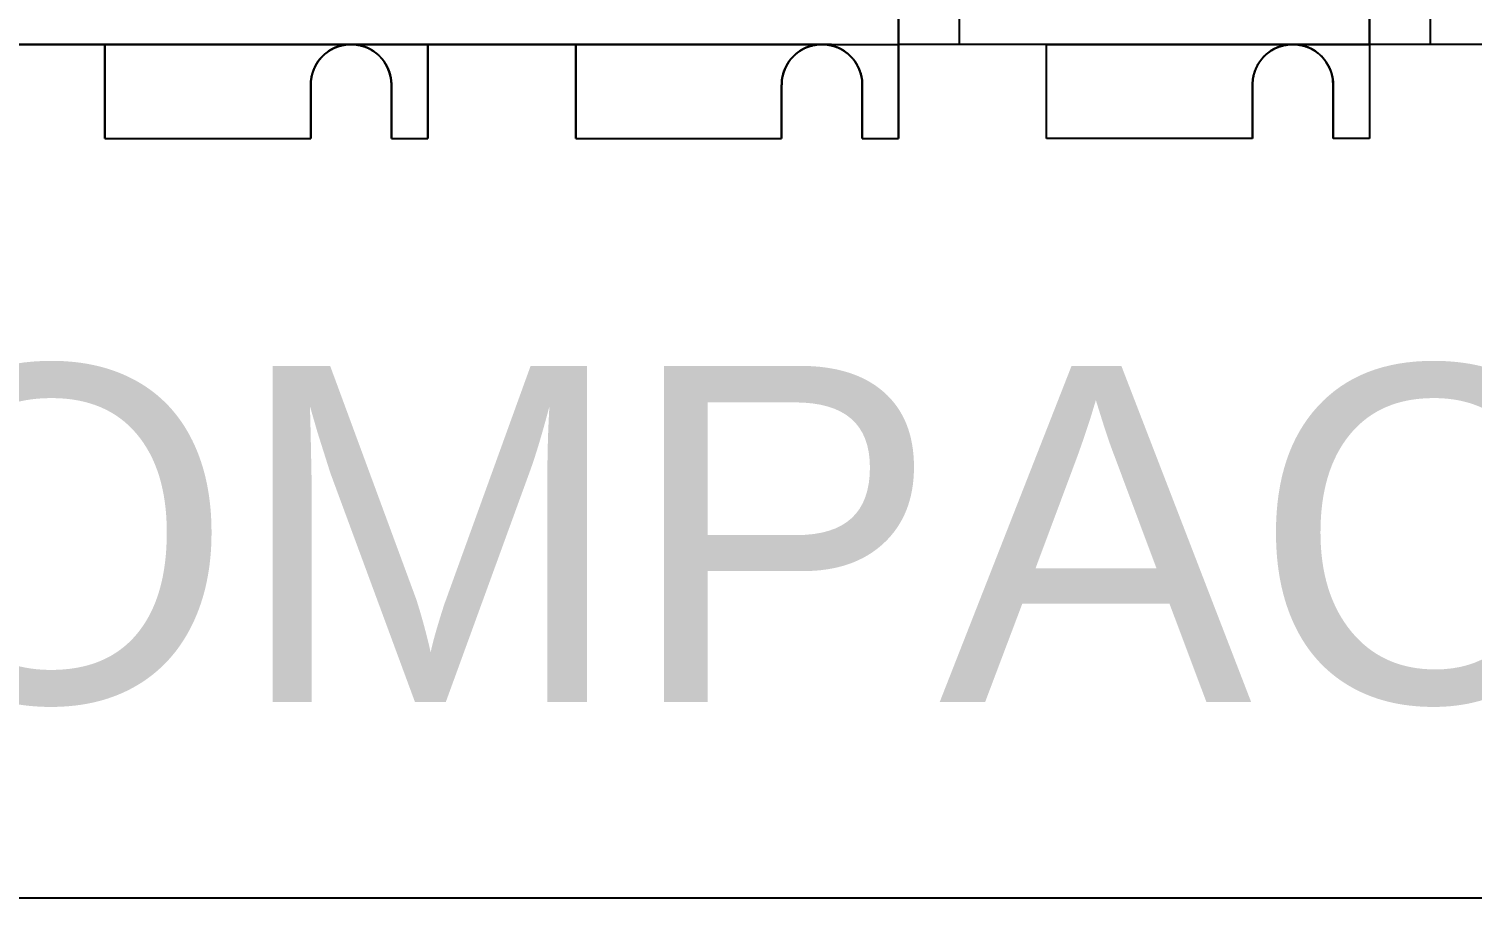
# Paper-space layout 'Sample Network Drawing - A1 Sheet' of a CAD drawing. Extents: x 49 to 806, y 22 to 564.
# Drawn here: x 384.87 to 395.59, y 187.67 to 194.14 of the extents above; entities that cross this region are included whole.
import ezdxf

# ---------------------------------------------------------------- set-up
doc = ezdxf.new("R2010")
doc.units = 0
doc.layers.add('N-ANNO-TEXT-EXST', color=252, linetype='Continuous', lineweight=18)
doc.layers.add('N-EQPM-EXST', color=252, linetype='Continuous', lineweight=25)
doc.styles.add('_CGS_2-5_NOTES', font='arial.ttf', dxfattribs={"height": 2.5})

psp = doc.layouts.new('Sample Network Drawing - A1 Sheet')

# ---------------------------------------------------------------- linework, layer by layer
at = {"layer": 'N-EQPM-EXST'}
for p, q in [((391.331, 194.02, -27.076), (391.331, 205.82, -27.076)), ((391.331, 194.02, -27.076), (391.331, 205.82, -27.076)), ((391.781, 205.82, -27.076), (391.781, 194.02, -27.076)), ((395.281, 205.82, -27.076), (395.281, 194.02, -27.076)), ((391.331, 194.447, -27.076), (391.331, 193.32, -27.076)), ((391.331, 194.02, -27.076), (391.331, 194.42, -27.076)), ((391.331, 194.02, -27.076), (391.331, 194.42, -27.076)), ((394.831, 194.02, -27.076), (394.831, 194.42, -27.076)), ((394.831, 194.02, -27.076), (394.831, 194.42, -27.076)), ((394.831, 194.42, -27.076), (394.831, 194.02, -27.076)), ((394.831, 194.42, -27.076), (394.831, 194.02, -27.076)), ((394.831, 194.42, -27.076), (394.831, 193.32, -27.076)), ((385.431, 194.02, -27.076), (384.331, 194.02, -27.076)), ((384.781, 194.02, -27.076), (391.331, 194.02, -27.076)), ((384.781, 194.02, -27.076), (391.331, 194.02, -27.076)), ((390.831, 194.02, -27.076), (384.931, 194.02, -27.076)), ((384.931, 194.02, -27.076), (390.831, 194.02, -27.076)), ((384.931, 194.02, -27.076), (384.931, 194.02, -27.076)), ((385.431, 194.02, -27.076), (387.261, 194.02, -27.076)), ((385.431, 193.32, -27.076), (385.431, 194.02, -27.076)), ((385.431, 194.02, -27.076), (387.261, 194.02, -27.076)), ((385.431, 194.02, -27.076), (385.431, 194.02, -27.076)), ((385.431, 193.32, -27.076), (385.431, 194.02, -27.076)), ((385.431, 194.02, -27.076), (385.431, 194.02, -27.076)), ((385.431, 194.02, -27.076), (385.431, 193.32, -27.076)), ((387.261, 194.02, -27.076), (387.831, 194.02, -27.076)), ((387.261, 194.02, -27.076), (387.831, 194.02, -27.076)), ((387.831, 194.02, -27.076), (387.831, 193.32, -27.076)), ((387.831, 194.02, -27.076), (387.831, 194.02, -27.076)), ((387.831, 193.32, -27.076), (387.831, 194.02, -27.076)), ((387.831, 194.02, -27.076), (387.831, 194.02, -27.076)), ((388.931, 194.02, -27.076), (387.831, 194.02, -27.076)), ((387.831, 193.32, -27.076), (387.831, 194.02, -27.076)), ((388.931, 194.02, -27.076), (390.761, 194.02, -27.076)), ((388.931, 194.02, -27.076), (388.931, 193.32, -27.076)), ((388.931, 193.32, -27.076), (388.931, 194.02, -27.076)), ((388.931, 194.02, -27.076), (388.931, 194.02, -27.076)), ((388.931, 194.02, -27.076), (388.931, 193.32, -27.076)), ((388.931, 194.02, -27.076), (388.931, 194.02, -27.076)), ((388.931, 194.02, -27.076), (390.761, 194.02, -27.076)), ((390.761, 194.02, -27.076), (391.331, 194.02, -27.076)), ((390.761, 194.02, -27.076), (391.331, 194.02, -27.076)), ((390.831, 194.02, -27.076), (390.831, 194.02, -27.076)), ((391.781, 194.02, -27.076), (391.331, 194.02, -27.076)), ((391.331, 194.02, -27.076), (391.331, 194.02, -27.076)), ((392.431, 194.02, -27.076), (391.331, 194.02, -27.076)), ((391.331, 194.02, -27.076), (391.331, 194.02, -27.076)), ((391.331, 194.02, -27.076), (391.331, 194.02, -27.076)), ((391.331, 193.32, -27.076), (391.331, 194.02, -27.076)), ((391.331, 194.02, -27.076), (391.331, 194.02, -27.076)), ((391.331, 193.32, -27.076), (391.331, 194.02, -27.076)), ((394.831, 194.02, -27.076), (391.781, 194.02, -27.076)), ((391.781, 194.02, -27.076), (391.781, 194.02, -27.076)), ((394.831, 194.02, -27.076), (391.781, 194.02, -27.076)), ((392.431, 194.02, -27.076), (392.431, 194.02, -27.076)), ((392.431, 194.02, -27.076), (394.261, 194.02, -27.076)), ((392.431, 193.32, -27.076), (392.431, 194.02, -27.076)), ((392.431, 194.02, -27.076), (392.431, 194.02, -27.076)), ((392.431, 193.32, -27.076), (392.431, 194.02, -27.076)), ((392.431, 194.02, -27.076), (394.261, 194.02, -27.076)), ((392.431, 193.32, -27.076), (392.431, 194.02, -27.076)), ((394.261, 194.02, -27.076), (394.831, 194.02, -27.076)), ((394.261, 194.02, -27.076), (394.831, 194.02, -27.076)), ((395.281, 194.02, -27.076), (394.831, 194.02, -27.076)), ((394.831, 194.02, -27.076), (394.831, 194.02, -27.076)), ((395.931, 194.02, -27.076), (394.831, 194.02, -27.076)), ((394.831, 194.02, -27.076), (394.831, 194.02, -27.076)), ((394.831, 194.02, -27.076), (394.831, 194.02, -27.076)), ((394.831, 194.02, -27.076), (394.831, 193.32, -27.076)), ((394.831, 194.02, -27.076), (394.831, 194.02, -27.076)), ((394.831, 194.02, -27.076), (394.831, 193.32, -27.076)), ((398.331, 194.02, -27.076), (395.281, 194.02, -27.076)), ((395.281, 194.02, -27.076), (395.281, 194.02, -27.076)), ((398.331, 194.02, -27.076), (395.281, 194.02, -27.076)), ((386.961, 193.32, -27.076), (386.961, 193.72, -27.076)), ((386.961, 193.72, -27.076), (386.961, 193.32, -27.076)), ((386.961, 193.32, -27.076), (386.961, 193.72, -27.076)), ((386.961, 193.72, -27.076), (386.961, 193.72, -27.076)), ((387.561, 193.72, -27.076), (387.561, 193.32, -27.076)), ((387.561, 193.72, -27.076), (387.561, 193.32, -27.076)), ((387.561, 193.32, -27.076), (387.561, 193.72, -27.076)), ((387.561, 193.72, -27.076), (387.561, 193.72, -27.076)), ((390.461, 193.32, -27.076), (390.461, 193.72, -27.076)), ((390.461, 193.72, -27.076), (390.461, 193.32, -27.076)), ((390.461, 193.32, -27.076), (390.461, 193.72, -27.076)), ((390.461, 193.72, -27.076), (390.461, 193.72, -27.076)), ((391.061, 193.72, -27.076), (391.061, 193.32, -27.076)), ((391.061, 193.72, -27.076), (391.061, 193.32, -27.076)), ((391.061, 193.32, -27.076), (391.061, 193.72, -27.076)), ((391.061, 193.72, -27.076), (391.061, 193.72, -27.076)), ((393.961, 193.32, -27.076), (393.961, 193.72, -27.076)), ((393.961, 193.72, -27.076), (393.961, 193.32, -27.076)), ((393.961, 193.32, -27.076), (393.961, 193.72, -27.076)), ((393.961, 193.72, -27.076), (393.961, 193.72, -27.076)), ((394.561, 193.72, -27.076), (394.561, 193.32, -27.076)), ((394.561, 193.72, -27.076), (394.561, 193.32, -27.076)), ((394.561, 193.32, -27.076), (394.561, 193.72, -27.076)), ((394.561, 193.72, -27.076), (394.561, 193.72, -27.076)), ((385.431, 193.32, -27.076), (386.961, 193.32, -27.076)), ((385.431, 193.32, -27.076), (385.431, 193.32, -27.076)), ((385.431, 193.32, -27.076), (386.961, 193.32, -27.076)), ((385.431, 193.32, -27.076), (386.961, 193.32, -27.076)), ((385.431, 193.32, -27.076), (385.431, 193.32, -27.076)), ((386.961, 193.32, -27.076), (386.961, 193.32, -27.076)), ((386.961, 193.32, -27.076), (386.961, 193.32, -27.076)), ((387.561, 193.32, -27.076), (387.561, 193.32, -27.076)), ((387.561, 193.32, -27.076), (387.831, 193.32, -27.076)), ((387.561, 193.32, -27.076), (387.831, 193.32, -27.076)), ((387.561, 193.32, -27.076), (387.831, 193.32, -27.076)), ((387.561, 193.32, -27.076), (387.561, 193.32, -27.076)), ((387.831, 193.32, -27.076), (387.831, 193.32, -27.076)), ((387.831, 193.32, -27.076), (387.831, 193.32, -27.076)), ((388.931, 193.32, -27.076), (390.461, 193.32, -27.076)), ((388.931, 193.32, -27.076), (388.931, 193.32, -27.076)), ((388.931, 193.32, -27.076), (390.461, 193.32, -27.076)), ((388.931, 193.32, -27.076), (390.461, 193.32, -27.076)), ((388.931, 193.32, -27.076), (388.931, 193.32, -27.076)), ((390.461, 193.32, -27.076), (390.461, 193.32, -27.076)), ((390.461, 193.32, -27.076), (390.461, 193.32, -27.076)), ((391.061, 193.32, -27.076), (391.331, 193.32, -27.076)), ((391.061, 193.32, -27.076), (391.061, 193.32, -27.076)), ((391.061, 193.32, -27.076), (391.331, 193.32, -27.076)), ((391.061, 193.32, -27.076), (391.331, 193.32, -27.076)), ((391.061, 193.32, -27.076), (391.061, 193.32, -27.076)), ((391.331, 193.32, -27.076), (391.331, 193.32, -27.076)), ((391.331, 193.32, -27.076), (391.331, 193.32, -27.076)), ((392.431, 193.32, -27.076), (392.431, 193.32, -27.076)), ((393.961, 193.32, -27.076), (392.431, 193.32, -27.076)), ((393.961, 193.32, -27.076), (392.431, 193.32, -27.076)), ((392.431, 193.32, -27.076), (392.431, 193.32, -27.076)), ((393.961, 193.32, -27.076), (392.431, 193.32, -27.076)), ((393.961, 193.32, -27.076), (393.961, 193.32, -27.076)), ((393.961, 193.32, -27.076), (393.961, 193.32, -27.076)), ((394.561, 193.32, -27.076), (394.561, 193.32, -27.076)), ((394.831, 193.32, -27.076), (394.561, 193.32, -27.076)), ((394.831, 193.32, -27.076), (394.561, 193.32, -27.076)), ((394.831, 193.32, -27.076), (394.561, 193.32, -27.076)), ((394.561, 193.32, -27.076), (394.561, 193.32, -27.076)), ((394.831, 193.32, -27.076), (394.831, 193.32, -27.076)), ((394.831, 193.32, -27.076), (394.831, 193.32, -27.076))]:
    psp.add_line(p, q, dxfattribs=at)
psp.add_lwpolyline([(368.815, 214.882), (427.916, 214.882, -0.414214), (430.104, 212.694), (430.104, 189.861, -0.414214), (427.916, 187.673), (368.815, 187.673, -0.414214), (366.627, 189.861), (366.627, 212.694, -0.414214)], format="xyb", close=True, dxfattribs=at)
at = {"layer": 'N-EQPM-EXST', "elevation": -27.076, "flags": 128}
for points in [[(386.962, 193.72), (386.962, 193.722), (386.962, 193.725), (386.962, 193.727), (386.962, 193.729), (386.962, 193.732), (386.962, 193.734), (386.962, 193.737), (386.962, 193.739), (386.962, 193.742), (386.963, 193.744), (386.963, 193.746), (386.963, 193.749), (386.963, 193.751), (386.964, 193.754), (386.964, 193.756), (386.964, 193.758), (386.964, 193.761), (386.965, 193.763), (386.965, 193.766), (386.966, 193.768), (386.966, 193.77), (386.966, 193.773), (386.967, 193.775), (386.967, 193.777), (386.968, 193.78), (386.968, 193.782), (386.969, 193.785), (386.969, 193.787), (386.97, 193.789), (386.97, 193.792), (386.971, 193.794), (386.972, 193.796), (386.972, 193.799), (386.973, 193.801), (386.974, 193.803), (386.974, 193.806), (386.975, 193.808), (386.976, 193.81), (386.976, 193.812), (386.977, 193.815), (386.978, 193.817), (386.979, 193.819), (386.979, 193.822), (386.98, 193.824), (386.981, 193.826), (386.982, 193.828), (386.983, 193.831), (386.984, 193.833), (386.985, 193.835), (386.986, 193.837), (386.987, 193.84), (386.988, 193.842), (386.989, 193.844), (386.99, 193.846), (386.991, 193.848), (386.992, 193.851), (386.993, 193.853), (386.994, 193.855), (386.995, 193.857), (386.996, 193.859), (386.997, 193.861), (386.998, 193.863), (386.999, 193.866), (387.001, 193.868), (387.002, 193.87), (387.003, 193.872), (387.004, 193.874), (387.006, 193.876), (387.007, 193.878), (387.008, 193.88), (387.009, 193.882), (387.011, 193.884), (387.012, 193.886), (387.013, 193.888), (387.015, 193.89), (387.016, 193.892), (387.018, 193.894), (387.019, 193.896), (387.02, 193.898), (387.022, 193.9), (387.023, 193.902), (387.025, 193.904), (387.026, 193.906), (387.028, 193.908), (387.029, 193.91), (387.031, 193.911), (387.032, 193.913), (387.034, 193.915), (387.035, 193.917), (387.037, 193.919), (387.039, 193.921), (387.04, 193.922), (387.042, 193.924), (387.044, 193.926), (387.045, 193.928), (387.047, 193.929), (387.049, 193.931), (387.05, 193.933), (387.052, 193.934), (387.054, 193.936), (387.056, 193.938), (387.057, 193.939), (387.059, 193.941), (387.061, 193.943), (387.063, 193.944), (387.064, 193.946), (387.066, 193.947), (387.068, 193.949), (387.07, 193.951), (387.072, 193.952), (387.074, 193.954), (387.076, 193.955), (387.078, 193.957), (387.079, 193.958), (387.081, 193.96), (387.083, 193.961), (387.085, 193.962), (387.087, 193.964), (387.089, 193.965), (387.091, 193.967), (387.093, 193.968), (387.095, 193.969), (387.097, 193.971), (387.099, 193.972), (387.101, 193.973), (387.103, 193.975), (387.105, 193.976), (387.107, 193.977), (387.109, 193.978), (387.112, 193.98), (387.114, 193.981), (387.116, 193.982), (387.118, 193.983), (387.12, 193.984), (387.122, 193.985), (387.124, 193.987), (387.126, 193.988), (387.129, 193.989), (387.131, 193.99), (387.133, 193.991), (387.135, 193.992), (387.137, 193.993), (387.139, 193.994), (387.142, 193.995), (387.144, 193.996), (387.146, 193.997), (387.148, 193.998), (387.151, 193.999), (387.153, 193.999), (387.155, 194), (387.157, 194.001), (387.16, 194.002), (387.162, 194.003), (387.164, 194.004), (387.166, 194.004), (387.169, 194.005), (387.171, 194.006), (387.173, 194.007), (387.176, 194.007), (387.178, 194.008), (387.18, 194.009), (387.183, 194.009), (387.185, 194.01), (387.187, 194.01), (387.19, 194.011), (387.192, 194.012), (387.194, 194.012), (387.197, 194.013), (387.199, 194.013), (387.201, 194.014), (387.204, 194.014), (387.206, 194.015), (387.209, 194.015), (387.211, 194.015), (387.213, 194.016), (387.216, 194.016), (387.218, 194.017), (387.22, 194.017), (387.223, 194.017), (387.225, 194.018), (387.228, 194.018), (387.23, 194.018), (387.232, 194.018), (387.235, 194.019), (387.237, 194.019), (387.24, 194.019), (387.242, 194.019), (387.244, 194.019), (387.247, 194.019), (387.249, 194.02), (387.252, 194.02), (387.254, 194.02), (387.257, 194.02), (387.259, 194.02), (387.261, 194.02), (387.264, 194.02), (387.266, 194.02), (387.269, 194.02), (387.271, 194.02), (387.273, 194.02), (387.276, 194.019), (387.278, 194.019), (387.281, 194.019), (387.283, 194.019), (387.285, 194.019), (387.288, 194.019), (387.29, 194.018), (387.293, 194.018), (387.295, 194.018), (387.297, 194.018), (387.3, 194.017), (387.302, 194.017), (387.305, 194.017), (387.307, 194.016), (387.309, 194.016), (387.312, 194.015), (387.314, 194.015), (387.317, 194.015), (387.319, 194.014), (387.321, 194.014), (387.324, 194.013), (387.326, 194.013), (387.328, 194.012), (387.331, 194.012), (387.333, 194.011), (387.335, 194.01), (387.338, 194.01), (387.34, 194.009), (387.342, 194.009), (387.345, 194.008), (387.347, 194.007), (387.349, 194.007), (387.352, 194.006), (387.354, 194.005), (387.356, 194.004), (387.359, 194.004), (387.361, 194.003), (387.363, 194.002), (387.365, 194.001), (387.368, 194), (387.37, 193.999), (387.372, 193.999), (387.374, 193.998), (387.377, 193.997), (387.379, 193.996), (387.381, 193.995), (387.383, 193.994), (387.385, 193.993), (387.388, 193.992), (387.39, 193.991), (387.392, 193.99), (387.394, 193.989), (387.396, 193.988), (387.398, 193.987), (387.401, 193.985), (387.403, 193.984), (387.405, 193.983), (387.407, 193.982), (387.409, 193.981), (387.411, 193.98), (387.413, 193.978), (387.415, 193.977), (387.417, 193.976), (387.419, 193.975), (387.422, 193.973), (387.424, 193.972), (387.426, 193.971), (387.428, 193.969), (387.43, 193.968), (387.432, 193.967), (387.434, 193.965), (387.436, 193.964), (387.438, 193.962), (387.439, 193.961), (387.441, 193.96), (387.443, 193.958), (387.445, 193.957), (387.447, 193.955), (387.449, 193.954), (387.451, 193.952), (387.453, 193.951), (387.455, 193.949), (387.456, 193.947), (387.458, 193.946), (387.46, 193.944), (387.462, 193.943), (387.464, 193.941), (387.465, 193.939), (387.467, 193.938), (387.469, 193.936), (387.471, 193.934), (387.472, 193.933), (387.474, 193.931), (387.476, 193.929), (387.478, 193.928), (387.479, 193.926), (387.481, 193.924), (387.482, 193.922), (387.484, 193.921), (387.486, 193.919), (387.487, 193.917), (387.489, 193.915), (387.49, 193.913), (387.492, 193.911), (387.493, 193.91), (387.495, 193.908), (387.497, 193.906), (387.498, 193.904), (387.499, 193.902), (387.501, 193.9), (387.502, 193.898), (387.504, 193.896), (387.505, 193.894), (387.507, 193.892), (387.508, 193.89), (387.509, 193.888), (387.511, 193.886), (387.512, 193.884), (387.513, 193.882), (387.515, 193.88), (387.516, 193.878), (387.517, 193.876), (387.518, 193.874), (387.52, 193.872), (387.521, 193.87), (387.522, 193.868), (387.523, 193.866), (387.524, 193.863), (387.526, 193.861), (387.527, 193.859), (387.528, 193.857), (387.529, 193.855), (387.53, 193.853), (387.531, 193.851), (387.532, 193.848), (387.533, 193.846), (387.534, 193.844), (387.535, 193.842), (387.536, 193.84), (387.537, 193.837), (387.538, 193.835), (387.539, 193.833), (387.54, 193.831), (387.541, 193.828), (387.542, 193.826), (387.542, 193.824), (387.543, 193.822), (387.544, 193.819), (387.545, 193.817), (387.546, 193.815), (387.546, 193.812), (387.547, 193.81), (387.548, 193.808), (387.549, 193.806), (387.549, 193.803), (387.55, 193.801), (387.551, 193.799), (387.551, 193.796), (387.552, 193.794), (387.552, 193.792), (387.553, 193.789), (387.553, 193.787), (387.554, 193.785), (387.554, 193.782), (387.555, 193.78), (387.555, 193.777), (387.556, 193.775), (387.556, 193.773), (387.557, 193.77), (387.557, 193.768), (387.558, 193.766), (387.558, 193.763), (387.558, 193.761), (387.559, 193.758), (387.559, 193.756), (387.559, 193.754), (387.559, 193.751), (387.56, 193.749), (387.56, 193.746), (387.56, 193.744), (387.56, 193.742), (387.56, 193.739), (387.561, 193.737), (387.561, 193.734), (387.561, 193.732), (387.561, 193.729), (387.561, 193.727), (387.561, 193.725), (387.561, 193.722), (387.561, 193.72), (387.561, 193.722), (387.561, 193.725), (387.561, 193.727), (387.561, 193.729), (387.561, 193.732), (387.561, 193.734), (387.561, 193.737), (387.56, 193.739), (387.56, 193.742), (387.56, 193.744), (387.56, 193.746), (387.56, 193.749), (387.559, 193.751), (387.559, 193.754), (387.559, 193.756), (387.559, 193.758), (387.558, 193.761), (387.558, 193.763), (387.558, 193.766), (387.557, 193.768), (387.557, 193.77), (387.556, 193.773), (387.556, 193.775), (387.555, 193.777), (387.555, 193.78), (387.554, 193.782), (387.554, 193.785), (387.553, 193.787), (387.553, 193.789), (387.552, 193.792), (387.552, 193.794), (387.551, 193.796), (387.551, 193.799), (387.55, 193.801), (387.549, 193.803), (387.549, 193.806), (387.548, 193.808), (387.547, 193.81), (387.546, 193.812), (387.546, 193.815), (387.545, 193.817), (387.544, 193.819), (387.543, 193.822), (387.542, 193.824), (387.542, 193.826), (387.541, 193.828), (387.54, 193.831), (387.539, 193.833), (387.538, 193.835), (387.537, 193.837), (387.536, 193.84), (387.535, 193.842), (387.534, 193.844), (387.533, 193.846), (387.532, 193.848), (387.531, 193.851), (387.53, 193.853), (387.529, 193.855), (387.528, 193.857), (387.527, 193.859), (387.526, 193.861), (387.524, 193.863), (387.523, 193.866), (387.522, 193.868), (387.521, 193.87), (387.52, 193.872), (387.518, 193.874), (387.517, 193.876), (387.516, 193.878), (387.515, 193.88), (387.513, 193.882), (387.512, 193.884), (387.511, 193.886), (387.509, 193.888), (387.508, 193.89), (387.507, 193.892), (387.505, 193.894), (387.504, 193.896), (387.502, 193.898), (387.501, 193.9), (387.499, 193.902), (387.498, 193.904), (387.497, 193.906), (387.495, 193.908), (387.493, 193.91), (387.492, 193.911), (387.49, 193.913), (387.489, 193.915), (387.487, 193.917), (387.486, 193.919), (387.484, 193.921), (387.482, 193.922), (387.481, 193.924), (387.479, 193.926), (387.478, 193.928), (387.476, 193.929), (387.474, 193.931), (387.472, 193.933), (387.471, 193.934), (387.469, 193.936), (387.467, 193.938), (387.465, 193.939), (387.464, 193.941), (387.462, 193.943), (387.46, 193.944), (387.458, 193.946), (387.456, 193.947), (387.455, 193.949), (387.453, 193.951), (387.451, 193.952), (387.449, 193.954), (387.447, 193.955), (387.445, 193.957), (387.443, 193.958), (387.441, 193.96), (387.439, 193.961), (387.438, 193.962), (387.436, 193.964), (387.434, 193.965), (387.432, 193.967), (387.43, 193.968), (387.428, 193.969), (387.426, 193.971), (387.424, 193.972), (387.422, 193.973), (387.419, 193.975), (387.417, 193.976), (387.415, 193.977), (387.413, 193.978), (387.411, 193.98), (387.409, 193.981), (387.407, 193.982), (387.405, 193.983), (387.403, 193.984), (387.401, 193.985), (387.398, 193.987), (387.396, 193.988), (387.394, 193.989), (387.392, 193.99), (387.39, 193.991), (387.388, 193.992), (387.385, 193.993), (387.383, 193.994), (387.381, 193.995), (387.379, 193.996), (387.377, 193.997), (387.374, 193.998), (387.372, 193.999), (387.37, 193.999), (387.368, 194), (387.365, 194.001), (387.363, 194.002), (387.361, 194.003), (387.359, 194.004), (387.356, 194.004), (387.354, 194.005), (387.352, 194.006), (387.349, 194.007), (387.347, 194.007), (387.345, 194.008), (387.342, 194.009), (387.34, 194.009), (387.338, 194.01), (387.335, 194.01), (387.333, 194.011), (387.331, 194.012), (387.328, 194.012), (387.326, 194.013), (387.324, 194.013), (387.321, 194.014), (387.319, 194.014), (387.317, 194.015), (387.314, 194.015), (387.312, 194.015), (387.309, 194.016), (387.307, 194.016), (387.305, 194.017), (387.302, 194.017), (387.3, 194.017), (387.297, 194.018), (387.295, 194.018), (387.293, 194.018), (387.29, 194.018), (387.288, 194.019), (387.285, 194.019), (387.283, 194.019), (387.281, 194.019), (387.278, 194.019), (387.276, 194.019), (387.273, 194.02), (387.271, 194.02), (387.269, 194.02), (387.266, 194.02), (387.264, 194.02), (387.261, 194.02), (387.259, 194.02), (387.257, 194.02), (387.254, 194.02), (387.252, 194.02), (387.249, 194.02), (387.247, 194.019), (387.244, 194.019), (387.242, 194.019), (387.24, 194.019), (387.237, 194.019), (387.235, 194.019), (387.232, 194.018), (387.23, 194.018), (387.228, 194.018), (387.225, 194.018), (387.223, 194.017), (387.22, 194.017), (387.218, 194.017), (387.216, 194.016), (387.213, 194.016), (387.211, 194.015), (387.209, 194.015), (387.206, 194.015), (387.204, 194.014), (387.201, 194.014), (387.199, 194.013), (387.197, 194.013), (387.194, 194.012), (387.192, 194.012), (387.19, 194.011), (387.187, 194.01), (387.185, 194.01), (387.183, 194.009), (387.18, 194.009), (387.178, 194.008), (387.176, 194.007), (387.173, 194.007), (387.171, 194.006), (387.169, 194.005), (387.166, 194.004), (387.164, 194.004), (387.162, 194.003), (387.16, 194.002), (387.157, 194.001), (387.155, 194), (387.153, 193.999), (387.151, 193.999), (387.148, 193.998), (387.146, 193.997), (387.144, 193.996), (387.142, 193.995), (387.139, 193.994), (387.137, 193.993), (387.135, 193.992), (387.133, 193.991), (387.131, 193.99), (387.129, 193.989), (387.126, 193.988), (387.124, 193.987), (387.122, 193.985), (387.12, 193.984), (387.118, 193.983), (387.116, 193.982), (387.114, 193.981), (387.112, 193.98), (387.109, 193.978), (387.107, 193.977), (387.105, 193.976), (387.103, 193.975), (387.101, 193.973), (387.099, 193.972), (387.097, 193.971), (387.095, 193.969), (387.093, 193.968), (387.091, 193.967), (387.089, 193.965), (387.087, 193.964), (387.085, 193.962), (387.083, 193.961), (387.081, 193.96), (387.079, 193.958), (387.078, 193.957), (387.076, 193.955), (387.074, 193.954), (387.072, 193.952), (387.07, 193.951), (387.068, 193.949), (387.066, 193.947), (387.064, 193.946), (387.063, 193.944), (387.061, 193.943), (387.059, 193.941), (387.057, 193.939), (387.056, 193.938), (387.054, 193.936), (387.052, 193.934), (387.05, 193.933), (387.049, 193.931), (387.047, 193.929), (387.045, 193.928), (387.044, 193.926), (387.042, 193.924), (387.04, 193.922), (387.039, 193.921), (387.037, 193.919), (387.035, 193.917), (387.034, 193.915), (387.032, 193.913), (387.031, 193.911), (387.029, 193.91), (387.028, 193.908), (387.026, 193.906), (387.025, 193.904), (387.023, 193.902), (387.022, 193.9), (387.02, 193.898), (387.019, 193.896), (387.018, 193.894), (387.016, 193.892), (387.015, 193.89), (387.013, 193.888), (387.012, 193.886), (387.011, 193.884), (387.009, 193.882), (387.008, 193.88), (387.007, 193.878), (387.006, 193.876), (387.004, 193.874), (387.003, 193.872), (387.002, 193.87), (387.001, 193.868), (386.999, 193.866), (386.998, 193.863), (386.997, 193.861), (386.996, 193.859), (386.995, 193.857), (386.994, 193.855), (386.993, 193.853), (386.992, 193.851), (386.991, 193.848), (386.99, 193.846), (386.989, 193.844), (386.988, 193.842), (386.987, 193.84), (386.986, 193.837), (386.985, 193.835), (386.984, 193.833), (386.983, 193.831), (386.982, 193.828), (386.981, 193.826), (386.98, 193.824), (386.979, 193.822), (386.979, 193.819), (386.978, 193.817), (386.977, 193.815), (386.976, 193.812), (386.976, 193.81), (386.975, 193.808), (386.974, 193.806), (386.974, 193.803), (386.973, 193.801), (386.972, 193.799), (386.972, 193.796), (386.971, 193.794), (386.97, 193.792), (386.97, 193.789), (386.969, 193.787), (386.969, 193.785), (386.968, 193.782), (386.968, 193.78), (386.967, 193.777), (386.967, 193.775), (386.966, 193.773), (386.966, 193.77), (386.966, 193.768), (386.965, 193.766), (386.965, 193.763), (386.964, 193.761), (386.964, 193.758), (386.964, 193.756), (386.964, 193.754), (386.963, 193.751), (386.963, 193.749), (386.963, 193.746), (386.963, 193.744), (386.962, 193.742), (386.962, 193.739), (386.962, 193.737), (386.962, 193.734), (386.962, 193.732), (386.962, 193.729), (386.962, 193.727), (386.962, 193.725), (386.962, 193.722)], [(390.462, 193.72), (390.462, 193.722), (390.462, 193.725), (390.462, 193.727), (390.462, 193.729), (390.462, 193.732), (390.462, 193.734), (390.462, 193.737), (390.462, 193.739), (390.462, 193.742), (390.463, 193.744), (390.463, 193.746), (390.463, 193.749), (390.463, 193.751), (390.464, 193.754), (390.464, 193.756), (390.464, 193.758), (390.464, 193.761), (390.465, 193.763), (390.465, 193.766), (390.466, 193.768), (390.466, 193.77), (390.466, 193.773), (390.467, 193.775), (390.467, 193.777), (390.468, 193.78), (390.468, 193.782), (390.469, 193.785), (390.469, 193.787), (390.47, 193.789), (390.47, 193.792), (390.471, 193.794), (390.472, 193.796), (390.472, 193.799), (390.473, 193.801), (390.474, 193.803), (390.474, 193.806), (390.475, 193.808), (390.476, 193.81), (390.476, 193.812), (390.477, 193.815), (390.478, 193.817), (390.479, 193.819), (390.479, 193.822), (390.48, 193.824), (390.481, 193.826), (390.482, 193.828), (390.483, 193.831), (390.484, 193.833), (390.485, 193.835), (390.486, 193.837), (390.487, 193.84), (390.488, 193.842), (390.489, 193.844), (390.49, 193.846), (390.491, 193.848), (390.492, 193.851), (390.493, 193.853), (390.494, 193.855), (390.495, 193.857), (390.496, 193.859), (390.497, 193.861), (390.498, 193.863), (390.499, 193.866), (390.501, 193.868), (390.502, 193.87), (390.503, 193.872), (390.504, 193.874), (390.506, 193.876), (390.507, 193.878), (390.508, 193.88), (390.509, 193.882), (390.511, 193.884), (390.512, 193.886), (390.513, 193.888), (390.515, 193.89), (390.516, 193.892), (390.518, 193.894), (390.519, 193.896), (390.52, 193.898), (390.522, 193.9), (390.523, 193.902), (390.525, 193.904), (390.526, 193.906), (390.528, 193.908), (390.529, 193.91), (390.531, 193.911), (390.532, 193.913), (390.534, 193.915), (390.535, 193.917), (390.537, 193.919), (390.539, 193.921), (390.54, 193.922), (390.542, 193.924), (390.544, 193.926), (390.545, 193.928), (390.547, 193.929), (390.549, 193.931), (390.55, 193.933), (390.552, 193.934), (390.554, 193.936), (390.556, 193.938), (390.557, 193.939), (390.559, 193.941), (390.561, 193.943), (390.563, 193.944), (390.564, 193.946), (390.566, 193.947), (390.568, 193.949), (390.57, 193.951), (390.572, 193.952), (390.574, 193.954), (390.576, 193.955), (390.578, 193.957), (390.579, 193.958), (390.581, 193.96), (390.583, 193.961), (390.585, 193.962), (390.587, 193.964), (390.589, 193.965), (390.591, 193.967), (390.593, 193.968), (390.595, 193.969), (390.597, 193.971), (390.599, 193.972), (390.601, 193.973), (390.603, 193.975), (390.605, 193.976), (390.607, 193.977), (390.609, 193.978), (390.612, 193.98), (390.614, 193.981), (390.616, 193.982), (390.618, 193.983), (390.62, 193.984), (390.622, 193.985), (390.624, 193.987), (390.626, 193.988), (390.629, 193.989), (390.631, 193.99), (390.633, 193.991), (390.635, 193.992), (390.637, 193.993), (390.639, 193.994), (390.642, 193.995), (390.644, 193.996), (390.646, 193.997), (390.648, 193.998), (390.651, 193.999), (390.653, 193.999), (390.655, 194), (390.657, 194.001), (390.66, 194.002), (390.662, 194.003), (390.664, 194.004), (390.666, 194.004), (390.669, 194.005), (390.671, 194.006), (390.673, 194.007), (390.676, 194.007), (390.678, 194.008), (390.68, 194.009), (390.683, 194.009), (390.685, 194.01), (390.687, 194.01), (390.69, 194.011), (390.692, 194.012), (390.694, 194.012), (390.697, 194.013), (390.699, 194.013), (390.701, 194.014), (390.704, 194.014), (390.706, 194.015), (390.709, 194.015), (390.711, 194.015), (390.713, 194.016), (390.716, 194.016), (390.718, 194.017), (390.72, 194.017), (390.723, 194.017), (390.725, 194.018), (390.728, 194.018), (390.73, 194.018), (390.732, 194.018), (390.735, 194.019), (390.737, 194.019), (390.74, 194.019), (390.742, 194.019), (390.744, 194.019), (390.747, 194.019), (390.749, 194.02), (390.752, 194.02), (390.754, 194.02), (390.757, 194.02), (390.759, 194.02), (390.761, 194.02), (390.764, 194.02), (390.766, 194.02), (390.769, 194.02), (390.771, 194.02), (390.773, 194.02), (390.776, 194.019), (390.778, 194.019), (390.781, 194.019), (390.783, 194.019), (390.785, 194.019), (390.788, 194.019), (390.79, 194.018), (390.793, 194.018), (390.795, 194.018), (390.797, 194.018), (390.8, 194.017), (390.802, 194.017), (390.805, 194.017), (390.807, 194.016), (390.809, 194.016), (390.812, 194.015), (390.814, 194.015), (390.817, 194.015), (390.819, 194.014), (390.821, 194.014), (390.824, 194.013), (390.826, 194.013), (390.828, 194.012), (390.831, 194.012), (390.833, 194.011), (390.835, 194.01), (390.838, 194.01), (390.84, 194.009), (390.842, 194.009), (390.845, 194.008), (390.847, 194.007), (390.849, 194.007), (390.852, 194.006), (390.854, 194.005), (390.856, 194.004), (390.859, 194.004), (390.861, 194.003), (390.863, 194.002), (390.865, 194.001), (390.868, 194), (390.87, 193.999), (390.872, 193.999), (390.874, 193.998), (390.877, 193.997), (390.879, 193.996), (390.881, 193.995), (390.883, 193.994), (390.885, 193.993), (390.888, 193.992), (390.89, 193.991), (390.892, 193.99), (390.894, 193.989), (390.896, 193.988), (390.898, 193.987), (390.901, 193.985), (390.903, 193.984), (390.905, 193.983), (390.907, 193.982), (390.909, 193.981), (390.911, 193.98), (390.913, 193.978), (390.915, 193.977), (390.917, 193.976), (390.919, 193.975), (390.922, 193.973), (390.924, 193.972), (390.926, 193.971), (390.928, 193.969), (390.93, 193.968), (390.932, 193.967), (390.934, 193.965), (390.936, 193.964), (390.938, 193.962), (390.939, 193.961), (390.941, 193.96), (390.943, 193.958), (390.945, 193.957), (390.947, 193.955), (390.949, 193.954), (390.951, 193.952), (390.953, 193.951), (390.955, 193.949), (390.956, 193.947), (390.958, 193.946), (390.96, 193.944), (390.962, 193.943), (390.964, 193.941), (390.965, 193.939), (390.967, 193.938), (390.969, 193.936), (390.971, 193.934), (390.972, 193.933), (390.974, 193.931), (390.976, 193.929), (390.978, 193.928), (390.979, 193.926), (390.981, 193.924), (390.982, 193.922), (390.984, 193.921), (390.986, 193.919), (390.987, 193.917), (390.989, 193.915), (390.99, 193.913), (390.992, 193.911), (390.993, 193.91), (390.995, 193.908), (390.997, 193.906), (390.998, 193.904), (390.999, 193.902), (391.001, 193.9), (391.002, 193.898), (391.004, 193.896), (391.005, 193.894), (391.007, 193.892), (391.008, 193.89), (391.009, 193.888), (391.011, 193.886), (391.012, 193.884), (391.013, 193.882), (391.015, 193.88), (391.016, 193.878), (391.017, 193.876), (391.018, 193.874), (391.02, 193.872), (391.021, 193.87), (391.022, 193.868), (391.023, 193.866), (391.024, 193.863), (391.026, 193.861), (391.027, 193.859), (391.028, 193.857), (391.029, 193.855), (391.03, 193.853), (391.031, 193.851), (391.032, 193.848), (391.033, 193.846), (391.034, 193.844), (391.035, 193.842), (391.036, 193.84), (391.037, 193.837), (391.038, 193.835), (391.039, 193.833), (391.04, 193.831), (391.041, 193.828), (391.042, 193.826), (391.042, 193.824), (391.043, 193.822), (391.044, 193.819), (391.045, 193.817), (391.046, 193.815), (391.046, 193.812), (391.047, 193.81), (391.048, 193.808), (391.049, 193.806), (391.049, 193.803), (391.05, 193.801), (391.051, 193.799), (391.051, 193.796), (391.052, 193.794), (391.052, 193.792), (391.053, 193.789), (391.053, 193.787), (391.054, 193.785), (391.054, 193.782), (391.055, 193.78), (391.055, 193.777), (391.056, 193.775), (391.056, 193.773), (391.057, 193.77), (391.057, 193.768), (391.058, 193.766), (391.058, 193.763), (391.058, 193.761), (391.059, 193.758), (391.059, 193.756), (391.059, 193.754), (391.059, 193.751), (391.06, 193.749), (391.06, 193.746), (391.06, 193.744), (391.06, 193.742), (391.06, 193.739), (391.061, 193.737), (391.061, 193.734), (391.061, 193.732), (391.061, 193.729), (391.061, 193.727), (391.061, 193.725), (391.061, 193.722), (391.061, 193.72), (391.061, 193.722), (391.061, 193.725), (391.061, 193.727), (391.061, 193.729), (391.061, 193.732), (391.061, 193.734), (391.061, 193.737), (391.06, 193.739), (391.06, 193.742), (391.06, 193.744), (391.06, 193.746), (391.06, 193.749), (391.059, 193.751), (391.059, 193.754), (391.059, 193.756), (391.059, 193.758), (391.058, 193.761), (391.058, 193.763), (391.058, 193.766), (391.057, 193.768), (391.057, 193.77), (391.056, 193.773), (391.056, 193.775), (391.055, 193.777), (391.055, 193.78), (391.054, 193.782), (391.054, 193.785), (391.053, 193.787), (391.053, 193.789), (391.052, 193.792), (391.052, 193.794), (391.051, 193.796), (391.051, 193.799), (391.05, 193.801), (391.049, 193.803), (391.049, 193.806), (391.048, 193.808), (391.047, 193.81), (391.046, 193.812), (391.046, 193.815), (391.045, 193.817), (391.044, 193.819), (391.043, 193.822), (391.042, 193.824), (391.042, 193.826), (391.041, 193.828), (391.04, 193.831), (391.039, 193.833), (391.038, 193.835), (391.037, 193.837), (391.036, 193.84), (391.035, 193.842), (391.034, 193.844), (391.033, 193.846), (391.032, 193.848), (391.031, 193.851), (391.03, 193.853), (391.029, 193.855), (391.028, 193.857), (391.027, 193.859), (391.026, 193.861), (391.024, 193.863), (391.023, 193.866), (391.022, 193.868), (391.021, 193.87), (391.02, 193.872), (391.018, 193.874), (391.017, 193.876), (391.016, 193.878), (391.015, 193.88), (391.013, 193.882), (391.012, 193.884), (391.011, 193.886), (391.009, 193.888), (391.008, 193.89), (391.007, 193.892), (391.005, 193.894), (391.004, 193.896), (391.002, 193.898), (391.001, 193.9), (390.999, 193.902), (390.998, 193.904), (390.997, 193.906), (390.995, 193.908), (390.993, 193.91), (390.992, 193.911), (390.99, 193.913), (390.989, 193.915), (390.987, 193.917), (390.986, 193.919), (390.984, 193.921), (390.982, 193.922), (390.981, 193.924), (390.979, 193.926), (390.978, 193.928), (390.976, 193.929), (390.974, 193.931), (390.972, 193.933), (390.971, 193.934), (390.969, 193.936), (390.967, 193.938), (390.965, 193.939), (390.964, 193.941), (390.962, 193.943), (390.96, 193.944), (390.958, 193.946), (390.956, 193.947), (390.955, 193.949), (390.953, 193.951), (390.951, 193.952), (390.949, 193.954), (390.947, 193.955), (390.945, 193.957), (390.943, 193.958), (390.941, 193.96), (390.939, 193.961), (390.938, 193.962), (390.936, 193.964), (390.934, 193.965), (390.932, 193.967), (390.93, 193.968), (390.928, 193.969), (390.926, 193.971), (390.924, 193.972), (390.922, 193.973), (390.919, 193.975), (390.917, 193.976), (390.915, 193.977), (390.913, 193.978), (390.911, 193.98), (390.909, 193.981), (390.907, 193.982), (390.905, 193.983), (390.903, 193.984), (390.901, 193.985), (390.898, 193.987), (390.896, 193.988), (390.894, 193.989), (390.892, 193.99), (390.89, 193.991), (390.888, 193.992), (390.885, 193.993), (390.883, 193.994), (390.881, 193.995), (390.879, 193.996), (390.877, 193.997), (390.874, 193.998), (390.872, 193.999), (390.87, 193.999), (390.868, 194), (390.865, 194.001), (390.863, 194.002), (390.861, 194.003), (390.859, 194.004), (390.856, 194.004), (390.854, 194.005), (390.852, 194.006), (390.849, 194.007), (390.847, 194.007), (390.845, 194.008), (390.842, 194.009), (390.84, 194.009), (390.838, 194.01), (390.835, 194.01), (390.833, 194.011), (390.831, 194.012), (390.828, 194.012), (390.826, 194.013), (390.824, 194.013), (390.821, 194.014), (390.819, 194.014), (390.817, 194.015), (390.814, 194.015), (390.812, 194.015), (390.809, 194.016), (390.807, 194.016), (390.805, 194.017), (390.802, 194.017), (390.8, 194.017), (390.797, 194.018), (390.795, 194.018), (390.793, 194.018), (390.79, 194.018), (390.788, 194.019), (390.785, 194.019), (390.783, 194.019), (390.781, 194.019), (390.778, 194.019), (390.776, 194.019), (390.773, 194.02), (390.771, 194.02), (390.769, 194.02), (390.766, 194.02), (390.764, 194.02), (390.761, 194.02), (390.759, 194.02), (390.757, 194.02), (390.754, 194.02), (390.752, 194.02), (390.749, 194.02), (390.747, 194.019), (390.744, 194.019), (390.742, 194.019), (390.74, 194.019), (390.737, 194.019), (390.735, 194.019), (390.732, 194.018), (390.73, 194.018), (390.728, 194.018), (390.725, 194.018), (390.723, 194.017), (390.72, 194.017), (390.718, 194.017), (390.716, 194.016), (390.713, 194.016), (390.711, 194.015), (390.709, 194.015), (390.706, 194.015), (390.704, 194.014), (390.701, 194.014), (390.699, 194.013), (390.697, 194.013), (390.694, 194.012), (390.692, 194.012), (390.69, 194.011), (390.687, 194.01), (390.685, 194.01), (390.683, 194.009), (390.68, 194.009), (390.678, 194.008), (390.676, 194.007), (390.673, 194.007), (390.671, 194.006), (390.669, 194.005), (390.666, 194.004), (390.664, 194.004), (390.662, 194.003), (390.66, 194.002), (390.657, 194.001), (390.655, 194), (390.653, 193.999), (390.651, 193.999), (390.648, 193.998), (390.646, 193.997), (390.644, 193.996), (390.642, 193.995), (390.639, 193.994), (390.637, 193.993), (390.635, 193.992), (390.633, 193.991), (390.631, 193.99), (390.629, 193.989), (390.626, 193.988), (390.624, 193.987), (390.622, 193.985), (390.62, 193.984), (390.618, 193.983), (390.616, 193.982), (390.614, 193.981), (390.612, 193.98), (390.609, 193.978), (390.607, 193.977), (390.605, 193.976), (390.603, 193.975), (390.601, 193.973), (390.599, 193.972), (390.597, 193.971), (390.595, 193.969), (390.593, 193.968), (390.591, 193.967), (390.589, 193.965), (390.587, 193.964), (390.585, 193.962), (390.583, 193.961), (390.581, 193.96), (390.579, 193.958), (390.578, 193.957), (390.576, 193.955), (390.574, 193.954), (390.572, 193.952), (390.57, 193.951), (390.568, 193.949), (390.566, 193.947), (390.564, 193.946), (390.563, 193.944), (390.561, 193.943), (390.559, 193.941), (390.557, 193.939), (390.556, 193.938), (390.554, 193.936), (390.552, 193.934), (390.55, 193.933), (390.549, 193.931), (390.547, 193.929), (390.545, 193.928), (390.544, 193.926), (390.542, 193.924), (390.54, 193.922), (390.539, 193.921), (390.537, 193.919), (390.535, 193.917), (390.534, 193.915), (390.532, 193.913), (390.531, 193.911), (390.529, 193.91), (390.528, 193.908), (390.526, 193.906), (390.525, 193.904), (390.523, 193.902), (390.522, 193.9), (390.52, 193.898), (390.519, 193.896), (390.518, 193.894), (390.516, 193.892), (390.515, 193.89), (390.513, 193.888), (390.512, 193.886), (390.511, 193.884), (390.509, 193.882), (390.508, 193.88), (390.507, 193.878), (390.506, 193.876), (390.504, 193.874), (390.503, 193.872), (390.502, 193.87), (390.501, 193.868), (390.499, 193.866), (390.498, 193.863), (390.497, 193.861), (390.496, 193.859), (390.495, 193.857), (390.494, 193.855), (390.493, 193.853), (390.492, 193.851), (390.491, 193.848), (390.49, 193.846), (390.489, 193.844), (390.488, 193.842), (390.487, 193.84), (390.486, 193.837), (390.485, 193.835), (390.484, 193.833), (390.483, 193.831), (390.482, 193.828), (390.481, 193.826), (390.48, 193.824), (390.479, 193.822), (390.479, 193.819), (390.478, 193.817), (390.477, 193.815), (390.476, 193.812), (390.476, 193.81), (390.475, 193.808), (390.474, 193.806), (390.474, 193.803), (390.473, 193.801), (390.472, 193.799), (390.472, 193.796), (390.471, 193.794), (390.47, 193.792), (390.47, 193.789), (390.469, 193.787), (390.469, 193.785), (390.468, 193.782), (390.468, 193.78), (390.467, 193.777), (390.467, 193.775), (390.466, 193.773), (390.466, 193.77), (390.466, 193.768), (390.465, 193.766), (390.465, 193.763), (390.464, 193.761), (390.464, 193.758), (390.464, 193.756), (390.464, 193.754), (390.463, 193.751), (390.463, 193.749), (390.463, 193.746), (390.463, 193.744), (390.462, 193.742), (390.462, 193.739), (390.462, 193.737), (390.462, 193.734), (390.462, 193.732), (390.462, 193.729), (390.462, 193.727), (390.462, 193.725), (390.462, 193.722)], [(394.561, 193.72), (394.561, 193.722), (394.561, 193.725), (394.561, 193.727), (394.561, 193.729), (394.561, 193.732), (394.561, 193.734), (394.561, 193.737), (394.56, 193.739), (394.56, 193.742), (394.56, 193.744), (394.56, 193.746), (394.56, 193.749), (394.559, 193.751), (394.559, 193.754), (394.559, 193.756), (394.559, 193.758), (394.558, 193.761), (394.558, 193.763), (394.558, 193.766), (394.557, 193.768), (394.557, 193.77), (394.556, 193.773), (394.556, 193.775), (394.555, 193.777), (394.555, 193.78), (394.554, 193.782), (394.554, 193.785), (394.553, 193.787), (394.553, 193.789), (394.552, 193.792), (394.552, 193.794), (394.551, 193.796), (394.551, 193.799), (394.55, 193.801), (394.549, 193.803), (394.549, 193.806), (394.548, 193.808), (394.547, 193.81), (394.546, 193.812), (394.546, 193.815), (394.545, 193.817), (394.544, 193.819), (394.543, 193.822), (394.542, 193.824), (394.542, 193.826), (394.541, 193.828), (394.54, 193.831), (394.539, 193.833), (394.538, 193.835), (394.537, 193.837), (394.536, 193.84), (394.535, 193.842), (394.534, 193.844), (394.533, 193.846), (394.532, 193.848), (394.531, 193.851), (394.53, 193.853), (394.529, 193.855), (394.528, 193.857), (394.527, 193.859), (394.526, 193.861), (394.524, 193.863), (394.523, 193.866), (394.522, 193.868), (394.521, 193.87), (394.52, 193.872), (394.518, 193.874), (394.517, 193.876), (394.516, 193.878), (394.515, 193.88), (394.513, 193.882), (394.512, 193.884), (394.511, 193.886), (394.509, 193.888), (394.508, 193.89), (394.507, 193.892), (394.505, 193.894), (394.504, 193.896), (394.502, 193.898), (394.501, 193.9), (394.499, 193.902), (394.498, 193.904), (394.497, 193.906), (394.495, 193.908), (394.493, 193.91), (394.492, 193.911), (394.49, 193.913), (394.489, 193.915), (394.487, 193.917), (394.486, 193.919), (394.484, 193.921), (394.482, 193.922), (394.481, 193.924), (394.479, 193.926), (394.478, 193.928), (394.476, 193.929), (394.474, 193.931), (394.472, 193.933), (394.471, 193.934), (394.469, 193.936), (394.467, 193.938), (394.465, 193.939), (394.464, 193.941), (394.462, 193.943), (394.46, 193.944), (394.458, 193.946), (394.456, 193.947), (394.455, 193.949), (394.453, 193.951), (394.451, 193.952), (394.449, 193.954), (394.447, 193.955), (394.445, 193.957), (394.443, 193.958), (394.441, 193.96), (394.439, 193.961), (394.438, 193.962), (394.436, 193.964), (394.434, 193.965), (394.432, 193.967), (394.43, 193.968), (394.428, 193.969), (394.426, 193.971), (394.424, 193.972), (394.422, 193.973), (394.419, 193.975), (394.417, 193.976), (394.415, 193.977), (394.413, 193.978), (394.411, 193.98), (394.409, 193.981), (394.407, 193.982), (394.405, 193.983), (394.403, 193.984), (394.401, 193.985), (394.398, 193.987), (394.396, 193.988), (394.394, 193.989), (394.392, 193.99), (394.39, 193.991), (394.388, 193.992), (394.385, 193.993), (394.383, 193.994), (394.381, 193.995), (394.379, 193.996), (394.377, 193.997), (394.374, 193.998), (394.372, 193.999), (394.37, 193.999), (394.368, 194), (394.365, 194.001), (394.363, 194.002), (394.361, 194.003), (394.359, 194.004), (394.356, 194.004), (394.354, 194.005), (394.352, 194.006), (394.349, 194.007), (394.347, 194.007), (394.345, 194.008), (394.342, 194.009), (394.34, 194.009), (394.338, 194.01), (394.335, 194.01), (394.333, 194.011), (394.331, 194.012), (394.328, 194.012), (394.326, 194.013), (394.324, 194.013), (394.321, 194.014), (394.319, 194.014), (394.317, 194.015), (394.314, 194.015), (394.312, 194.015), (394.309, 194.016), (394.307, 194.016), (394.305, 194.017), (394.302, 194.017), (394.3, 194.017), (394.297, 194.018), (394.295, 194.018), (394.293, 194.018), (394.29, 194.018), (394.288, 194.019), (394.285, 194.019), (394.283, 194.019), (394.281, 194.019), (394.278, 194.019), (394.276, 194.019), (394.273, 194.02), (394.271, 194.02), (394.269, 194.02), (394.266, 194.02), (394.264, 194.02), (394.261, 194.02), (394.259, 194.02), (394.257, 194.02), (394.254, 194.02), (394.252, 194.02), (394.249, 194.02), (394.247, 194.019), (394.244, 194.019), (394.242, 194.019), (394.24, 194.019), (394.237, 194.019), (394.235, 194.019), (394.232, 194.018), (394.23, 194.018), (394.228, 194.018), (394.225, 194.018), (394.223, 194.017), (394.22, 194.017), (394.218, 194.017), (394.216, 194.016), (394.213, 194.016), (394.211, 194.015), (394.209, 194.015), (394.206, 194.015), (394.204, 194.014), (394.201, 194.014), (394.199, 194.013), (394.197, 194.013), (394.194, 194.012), (394.192, 194.012), (394.19, 194.011), (394.187, 194.01), (394.185, 194.01), (394.183, 194.009), (394.18, 194.009), (394.178, 194.008), (394.176, 194.007), (394.173, 194.007), (394.171, 194.006), (394.169, 194.005), (394.166, 194.004), (394.164, 194.004), (394.162, 194.003), (394.16, 194.002), (394.157, 194.001), (394.155, 194), (394.153, 193.999), (394.151, 193.999), (394.148, 193.998), (394.146, 193.997), (394.144, 193.996), (394.142, 193.995), (394.139, 193.994), (394.137, 193.993), (394.135, 193.992), (394.133, 193.991), (394.131, 193.99), (394.129, 193.989), (394.126, 193.988), (394.124, 193.987), (394.122, 193.985), (394.12, 193.984), (394.118, 193.983), (394.116, 193.982), (394.114, 193.981), (394.112, 193.98), (394.109, 193.978), (394.107, 193.977), (394.105, 193.976), (394.103, 193.975), (394.101, 193.973), (394.099, 193.972), (394.097, 193.971), (394.095, 193.969), (394.093, 193.968), (394.091, 193.967), (394.089, 193.965), (394.087, 193.964), (394.085, 193.962), (394.083, 193.961), (394.081, 193.96), (394.079, 193.958), (394.078, 193.957), (394.076, 193.955), (394.074, 193.954), (394.072, 193.952), (394.07, 193.951), (394.068, 193.949), (394.066, 193.947), (394.064, 193.946), (394.063, 193.944), (394.061, 193.943), (394.059, 193.941), (394.057, 193.939), (394.056, 193.938), (394.054, 193.936), (394.052, 193.934), (394.05, 193.933), (394.049, 193.931), (394.047, 193.929), (394.045, 193.928), (394.044, 193.926), (394.042, 193.924), (394.04, 193.922), (394.039, 193.921), (394.037, 193.919), (394.035, 193.917), (394.034, 193.915), (394.032, 193.913), (394.031, 193.911), (394.029, 193.91), (394.028, 193.908), (394.026, 193.906), (394.025, 193.904), (394.023, 193.902), (394.022, 193.9), (394.02, 193.898), (394.019, 193.896), (394.018, 193.894), (394.016, 193.892), (394.015, 193.89), (394.013, 193.888), (394.012, 193.886), (394.011, 193.884), (394.009, 193.882), (394.008, 193.88), (394.007, 193.878), (394.006, 193.876), (394.004, 193.874), (394.003, 193.872), (394.002, 193.87), (394.001, 193.868), (393.999, 193.866), (393.998, 193.863), (393.997, 193.861), (393.996, 193.859), (393.995, 193.857), (393.994, 193.855), (393.993, 193.853), (393.992, 193.851), (393.991, 193.848), (393.99, 193.846), (393.989, 193.844), (393.988, 193.842), (393.987, 193.84), (393.986, 193.837), (393.985, 193.835), (393.984, 193.833), (393.983, 193.831), (393.982, 193.828), (393.981, 193.826), (393.98, 193.824), (393.979, 193.822), (393.979, 193.819), (393.978, 193.817), (393.977, 193.815), (393.976, 193.812), (393.976, 193.81), (393.975, 193.808), (393.974, 193.806), (393.974, 193.803), (393.973, 193.801), (393.972, 193.799), (393.972, 193.796), (393.971, 193.794), (393.97, 193.792), (393.97, 193.789), (393.969, 193.787), (393.969, 193.785), (393.968, 193.782), (393.968, 193.78), (393.967, 193.777), (393.967, 193.775), (393.966, 193.773), (393.966, 193.77), (393.966, 193.768), (393.965, 193.766), (393.965, 193.763), (393.964, 193.761), (393.964, 193.758), (393.964, 193.756), (393.964, 193.754), (393.963, 193.751), (393.963, 193.749), (393.963, 193.746), (393.963, 193.744), (393.962, 193.742), (393.962, 193.739), (393.962, 193.737), (393.962, 193.734), (393.962, 193.732), (393.962, 193.729), (393.962, 193.727), (393.962, 193.725), (393.962, 193.722), (393.962, 193.72), (393.962, 193.722), (393.962, 193.725), (393.962, 193.727), (393.962, 193.729), (393.962, 193.732), (393.962, 193.734), (393.962, 193.737), (393.962, 193.739), (393.962, 193.742), (393.963, 193.744), (393.963, 193.746), (393.963, 193.749), (393.963, 193.751), (393.964, 193.754), (393.964, 193.756), (393.964, 193.758), (393.964, 193.761), (393.965, 193.763), (393.965, 193.766), (393.966, 193.768), (393.966, 193.77), (393.966, 193.773), (393.967, 193.775), (393.967, 193.777), (393.968, 193.78), (393.968, 193.782), (393.969, 193.785), (393.969, 193.787), (393.97, 193.789), (393.97, 193.792), (393.971, 193.794), (393.972, 193.796), (393.972, 193.799), (393.973, 193.801), (393.974, 193.803), (393.974, 193.806), (393.975, 193.808), (393.976, 193.81), (393.976, 193.812), (393.977, 193.815), (393.978, 193.817), (393.979, 193.819), (393.979, 193.822), (393.98, 193.824), (393.981, 193.826), (393.982, 193.828), (393.983, 193.831), (393.984, 193.833), (393.985, 193.835), (393.986, 193.837), (393.987, 193.84), (393.988, 193.842), (393.989, 193.844), (393.99, 193.846), (393.991, 193.848), (393.992, 193.851), (393.993, 193.853), (393.994, 193.855), (393.995, 193.857), (393.996, 193.859), (393.997, 193.861), (393.998, 193.863), (393.999, 193.866), (394.001, 193.868), (394.002, 193.87), (394.003, 193.872), (394.004, 193.874), (394.006, 193.876), (394.007, 193.878), (394.008, 193.88), (394.009, 193.882), (394.011, 193.884), (394.012, 193.886), (394.013, 193.888), (394.015, 193.89), (394.016, 193.892), (394.018, 193.894), (394.019, 193.896), (394.02, 193.898), (394.022, 193.9), (394.023, 193.902), (394.025, 193.904), (394.026, 193.906), (394.028, 193.908), (394.029, 193.91), (394.031, 193.911), (394.032, 193.913), (394.034, 193.915), (394.035, 193.917), (394.037, 193.919), (394.039, 193.921), (394.04, 193.922), (394.042, 193.924), (394.044, 193.926), (394.045, 193.928), (394.047, 193.929), (394.049, 193.931), (394.05, 193.933), (394.052, 193.934), (394.054, 193.936), (394.056, 193.938), (394.057, 193.939), (394.059, 193.941), (394.061, 193.943), (394.063, 193.944), (394.064, 193.946), (394.066, 193.947), (394.068, 193.949), (394.07, 193.951), (394.072, 193.952), (394.074, 193.954), (394.076, 193.955), (394.078, 193.957), (394.079, 193.958), (394.081, 193.96), (394.083, 193.961), (394.085, 193.962), (394.087, 193.964), (394.089, 193.965), (394.091, 193.967), (394.093, 193.968), (394.095, 193.969), (394.097, 193.971), (394.099, 193.972), (394.101, 193.973), (394.103, 193.975), (394.105, 193.976), (394.107, 193.977), (394.109, 193.978), (394.112, 193.98), (394.114, 193.981), (394.116, 193.982), (394.118, 193.983), (394.12, 193.984), (394.122, 193.985), (394.124, 193.987), (394.126, 193.988), (394.129, 193.989), (394.131, 193.99), (394.133, 193.991), (394.135, 193.992), (394.137, 193.993), (394.139, 193.994), (394.142, 193.995), (394.144, 193.996), (394.146, 193.997), (394.148, 193.998), (394.151, 193.999), (394.153, 193.999), (394.155, 194), (394.157, 194.001), (394.16, 194.002), (394.162, 194.003), (394.164, 194.004), (394.166, 194.004), (394.169, 194.005), (394.171, 194.006), (394.173, 194.007), (394.176, 194.007), (394.178, 194.008), (394.18, 194.009), (394.183, 194.009), (394.185, 194.01), (394.187, 194.01), (394.19, 194.011), (394.192, 194.012), (394.194, 194.012), (394.197, 194.013), (394.199, 194.013), (394.201, 194.014), (394.204, 194.014), (394.206, 194.015), (394.209, 194.015), (394.211, 194.015), (394.213, 194.016), (394.216, 194.016), (394.218, 194.017), (394.22, 194.017), (394.223, 194.017), (394.225, 194.018), (394.228, 194.018), (394.23, 194.018), (394.232, 194.018), (394.235, 194.019), (394.237, 194.019), (394.24, 194.019), (394.242, 194.019), (394.244, 194.019), (394.247, 194.019), (394.249, 194.02), (394.252, 194.02), (394.254, 194.02), (394.257, 194.02), (394.259, 194.02), (394.261, 194.02), (394.264, 194.02), (394.266, 194.02), (394.269, 194.02), (394.271, 194.02), (394.273, 194.02), (394.276, 194.019), (394.278, 194.019), (394.281, 194.019), (394.283, 194.019), (394.285, 194.019), (394.288, 194.019), (394.29, 194.018), (394.293, 194.018), (394.295, 194.018), (394.297, 194.018), (394.3, 194.017), (394.302, 194.017), (394.305, 194.017), (394.307, 194.016), (394.309, 194.016), (394.312, 194.015), (394.314, 194.015), (394.317, 194.015), (394.319, 194.014), (394.321, 194.014), (394.324, 194.013), (394.326, 194.013), (394.328, 194.012), (394.331, 194.012), (394.333, 194.011), (394.335, 194.01), (394.338, 194.01), (394.34, 194.009), (394.342, 194.009), (394.345, 194.008), (394.347, 194.007), (394.349, 194.007), (394.352, 194.006), (394.354, 194.005), (394.356, 194.004), (394.359, 194.004), (394.361, 194.003), (394.363, 194.002), (394.365, 194.001), (394.368, 194), (394.37, 193.999), (394.372, 193.999), (394.374, 193.998), (394.377, 193.997), (394.379, 193.996), (394.381, 193.995), (394.383, 193.994), (394.385, 193.993), (394.388, 193.992), (394.39, 193.991), (394.392, 193.99), (394.394, 193.989), (394.396, 193.988), (394.398, 193.987), (394.401, 193.985), (394.403, 193.984), (394.405, 193.983), (394.407, 193.982), (394.409, 193.981), (394.411, 193.98), (394.413, 193.978), (394.415, 193.977), (394.417, 193.976), (394.419, 193.975), (394.422, 193.973), (394.424, 193.972), (394.426, 193.971), (394.428, 193.969), (394.43, 193.968), (394.432, 193.967), (394.434, 193.965), (394.436, 193.964), (394.438, 193.962), (394.439, 193.961), (394.441, 193.96), (394.443, 193.958), (394.445, 193.957), (394.447, 193.955), (394.449, 193.954), (394.451, 193.952), (394.453, 193.951), (394.455, 193.949), (394.456, 193.947), (394.458, 193.946), (394.46, 193.944), (394.462, 193.943), (394.464, 193.941), (394.465, 193.939), (394.467, 193.938), (394.469, 193.936), (394.471, 193.934), (394.472, 193.933), (394.474, 193.931), (394.476, 193.929), (394.478, 193.928), (394.479, 193.926), (394.481, 193.924), (394.482, 193.922), (394.484, 193.921), (394.486, 193.919), (394.487, 193.917), (394.489, 193.915), (394.49, 193.913), (394.492, 193.911), (394.493, 193.91), (394.495, 193.908), (394.497, 193.906), (394.498, 193.904), (394.499, 193.902), (394.501, 193.9), (394.502, 193.898), (394.504, 193.896), (394.505, 193.894), (394.507, 193.892), (394.508, 193.89), (394.509, 193.888), (394.511, 193.886), (394.512, 193.884), (394.513, 193.882), (394.515, 193.88), (394.516, 193.878), (394.517, 193.876), (394.518, 193.874), (394.52, 193.872), (394.521, 193.87), (394.522, 193.868), (394.523, 193.866), (394.524, 193.863), (394.526, 193.861), (394.527, 193.859), (394.528, 193.857), (394.529, 193.855), (394.53, 193.853), (394.531, 193.851), (394.532, 193.848), (394.533, 193.846), (394.534, 193.844), (394.535, 193.842), (394.536, 193.84), (394.537, 193.837), (394.538, 193.835), (394.539, 193.833), (394.54, 193.831), (394.541, 193.828), (394.542, 193.826), (394.542, 193.824), (394.543, 193.822), (394.544, 193.819), (394.545, 193.817), (394.546, 193.815), (394.546, 193.812), (394.547, 193.81), (394.548, 193.808), (394.549, 193.806), (394.549, 193.803), (394.55, 193.801), (394.551, 193.799), (394.551, 193.796), (394.552, 193.794), (394.552, 193.792), (394.553, 193.789), (394.553, 193.787), (394.554, 193.785), (394.554, 193.782), (394.555, 193.78), (394.555, 193.777), (394.556, 193.775), (394.556, 193.773), (394.557, 193.77), (394.557, 193.768), (394.558, 193.766), (394.558, 193.763), (394.558, 193.761), (394.559, 193.758), (394.559, 193.756), (394.559, 193.754), (394.559, 193.751), (394.56, 193.749), (394.56, 193.746), (394.56, 193.744), (394.56, 193.742), (394.56, 193.739), (394.561, 193.737), (394.561, 193.734), (394.561, 193.732), (394.561, 193.729), (394.561, 193.727), (394.561, 193.725), (394.561, 193.722)]]:
    psp.add_lwpolyline(points, close=True, dxfattribs=at)
at = {"layer": 'N-EQPM-EXST'}
for centre, start, end in [((387.261, 193.72, -27.076), 90, 180), ((387.261, 193.72, -27.076), 0, 90), ((390.761, 193.72, -27.076), 90, 180), ((390.761, 193.72, -27.076), 0, 90), ((394.261, 193.72, -27.076), 90, 180), ((394.261, 193.72, -27.076), 0, 90)]:
    psp.add_arc(centre, 0.3, start, end, dxfattribs=at)

# ---------------------------------------------------------------- texts
at = {"layer": 'N-ANNO-TEXT-EXST', "insert": (392.406, 191.63), "char_height": 2.5, "width": 51.10865, "attachment_point": 2, "style": '_CGS_2-5_NOTES'}
psp.add_mtext('AB COMPACTLOGIX', dxfattribs=at)

doc.saveas('drawing.dxf')
